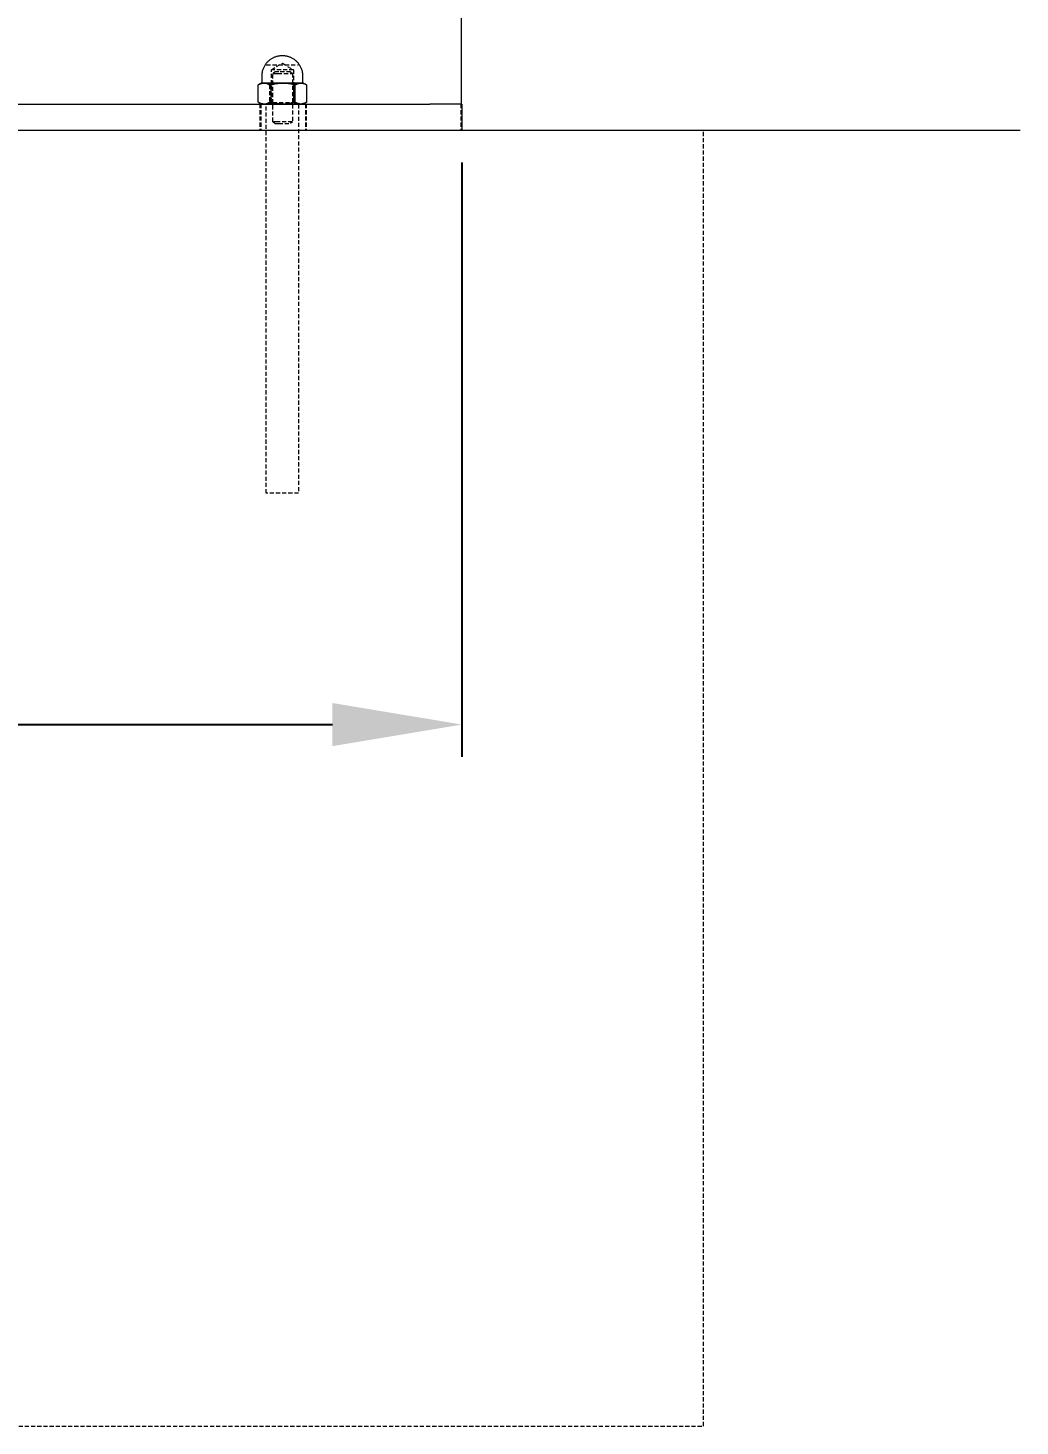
# Model space of a CAD drawing. Header units: millimetres. Extents: x -427 to 4679, y -324 to 2971.
# Drawn here: x 4208 to 4514.2, y 2120.7 to 2552.2 of the extents above; entities that cross this region are included whole.
import ezdxf

# ---------------------------------------------------------------- set-up
doc = ezdxf.new("R2010")
doc.units = ezdxf.units.MM
doc.linetypes.add('HIDDEN', pattern=[1.905, 1.27, -0.635])
for name, color, linetype, lineweight in [('ZANO_R', 7, 'Continuous', 0), ('ZANO_R_przerywana', 7, 'HIDDEN', 0), ('ZANO_W', 1, 'Continuous', 0)]:
    doc.layers.add(name, color=color, linetype=linetype, lineweight=lineweight)
doc.styles.add('Arial', font='arial.ttf')
doc.styles.get("Standard").update_dxf_attribs({"font": 'ARIALUNI.TTF'})
doc.dimstyles.new('pl i ang', dxfattribs={"dimtxt": 50, "dimasz": 50, "dimexe": 1.25, "dimexo": 0.625, "dimgap": 10, "dimtad": 1, "dimtoh": 1, "dimtxsty": 'Standard', "dimcen": 2.5, "dimclrd": 1, "dimclre": 1, "dimclrt": 1, "dimadec": 0, "dimazin": 0, "dimtfac": 1, "dimtmove": 0, "dimatfit": 3, "dimfxl": 1, "dimarcsym": 1})

# ---------------------------------------------------------------- blocks, each defined once
blk = doc.blocks.new('*D486')
at = {"layer": 'ZANO_W', "color": 1, "lineweight": -2}
for p, q in [((3101.65, 2510.74), (3101.65, 2327.24)), ((4341.99, 2510.74), (4341.99, 2327.24)), ((3141.65, 2337.24), (4301.99, 2337.24))]:
    blk.add_line(p, q, dxfattribs=at)
at = {"layer": 'ZANO_W', "color": 1}
for points in [[(3141.65, 2343.9), (3141.65, 2330.57), (3101.65, 2337.24)], [(4301.99, 2330.57), (4301.99, 2343.9), (4341.99, 2337.24)]]:
    blk.add_solid(points, dxfattribs=at)
at = {"layer": 'ZANO_W', "color": 1, "insert": (3721.82, 2367.66), "char_height": 40, "attachment_point": 5, "style": 'Arial'}
blk.add_mtext('1240', dxfattribs=at)

msp = doc.modelspace()

# ---------------------------------------------------------------- linework, layer by layer
at = {"layer": 'ZANO_R'}
for p, q in [((4341.81, 2528.74), (4341.81, 2922.74)), ((4281.7, 2541.44), (4281.83, 2541.6)), ((4281.83, 2541.6), (4281.98, 2541.76)), ((4281.98, 2541.76), (4282.13, 2541.91)), ((4282.13, 2541.91), (4282.28, 2542.06)), ((4282.28, 2542.06), (4282.44, 2542.2)), ((4282.44, 2542.2), (4282.6, 2542.34)), ((4282.6, 2542.34), (4282.77, 2542.47)), ((4282.77, 2542.47), (4282.94, 2542.6)), ((4282.94, 2542.6), (4283.12, 2542.72)), ((4283.12, 2542.72), (4283.3, 2542.83)), ((4283.3, 2542.83), (4283.48, 2542.94)), ((4283.48, 2542.94), (4283.67, 2543.04)), ((4283.67, 2543.04), (4283.86, 2543.14)), ((4283.86, 2543.14), (4284.05, 2543.22)), ((4284.05, 2543.22), (4284.25, 2543.31)), ((4284.25, 2543.31), (4284.45, 2543.38)), ((4284.45, 2543.38), (4284.65, 2543.45)), ((4284.65, 2543.45), (4284.86, 2543.51)), ((4284.86, 2543.51), (4285.07, 2543.56)), ((4285.07, 2543.56), (4285.27, 2543.61)), ((4285.27, 2543.61), (4285.48, 2543.65)), ((4285.48, 2543.65), (4285.69, 2543.68)), ((4285.69, 2543.68), (4285.91, 2543.71)), ((4285.91, 2543.71), (4286.12, 2543.73)), ((4286.12, 2543.73), (4286.33, 2543.74)), ((4286.33, 2543.74), (4286.55, 2543.74)), ((4286.55, 2543.74), (4286.76, 2543.74)), ((4286.76, 2543.74), (4286.97, 2543.73)), ((4286.97, 2543.73), (4287.18, 2543.71)), ((4287.18, 2543.71), (4287.4, 2543.68)), ((4287.4, 2543.68), (4287.61, 2543.65)), ((4287.61, 2543.65), (4287.82, 2543.61)), ((4287.82, 2543.61), (4288.02, 2543.56)), ((4288.02, 2543.56), (4288.23, 2543.51)), ((4288.23, 2543.51), (4288.44, 2543.45)), ((4288.44, 2543.45), (4288.64, 2543.38)), ((4288.64, 2543.38), (4288.84, 2543.31)), ((4288.84, 2543.31), (4289.04, 2543.22)), ((4289.04, 2543.22), (4289.23, 2543.14)), ((4289.23, 2543.14), (4289.42, 2543.04)), ((4289.42, 2543.04), (4289.61, 2542.94)), ((4289.61, 2542.94), (4289.79, 2542.83)), ((4289.79, 2542.83), (4289.97, 2542.72)), ((4289.97, 2542.72), (4290.15, 2542.6)), ((4290.15, 2542.6), (4290.32, 2542.47)), ((4290.32, 2542.47), (4290.49, 2542.34)), ((4290.49, 2542.34), (4290.65, 2542.2)), ((4290.65, 2542.2), (4290.81, 2542.06)), ((4290.81, 2542.06), (4290.96, 2541.91)), ((4290.96, 2541.91), (4291.11, 2541.76)), ((4291.11, 2541.76), (4291.26, 2541.6)), ((4291.26, 2541.6), (4291.39, 2541.44)), ((4280.3, 2537.7), (4280.31, 2537.92)), ((4280.29, 2537.49), (4280.3, 2537.7)), ((4280.29, 2535.36), (4280.29, 2537.49)), ((4280.31, 2537.92), (4280.33, 2538.13)), ((4280.33, 2538.13), (4280.35, 2538.34)), ((4280.35, 2538.34), (4280.39, 2538.55)), ((4280.39, 2538.55), (4280.43, 2538.76)), ((4280.43, 2538.76), (4280.47, 2538.97)), ((4280.47, 2538.97), (4280.53, 2539.18)), ((4280.53, 2539.18), (4280.59, 2539.38)), ((4280.59, 2539.38), (4280.66, 2539.58)), ((4280.66, 2539.58), (4280.73, 2539.78)), ((4280.73, 2539.78), (4280.81, 2539.98)), ((4280.81, 2539.98), (4280.9, 2540.18)), ((4280.9, 2540.18), (4281, 2540.37)), ((4281, 2540.37), (4281.1, 2540.55)), ((4281.1, 2540.55), (4281.2, 2540.74)), ((4281.2, 2540.74), (4281.32, 2540.92)), ((4281.32, 2540.92), (4281.44, 2541.1)), ((4281.44, 2541.1), (4281.56, 2541.27)), ((4281.56, 2541.27), (4281.7, 2541.44)), ((4291.39, 2541.44), (4291.53, 2541.27)), ((4291.53, 2541.27), (4291.65, 2541.1)), ((4291.65, 2541.1), (4291.77, 2540.92)), ((4291.77, 2540.92), (4291.89, 2540.74)), ((4291.89, 2540.74), (4291.99, 2540.55)), ((4291.99, 2540.55), (4292.09, 2540.37)), ((4292.09, 2540.37), (4292.19, 2540.18)), ((4292.19, 2540.18), (4292.28, 2539.98)), ((4292.28, 2539.98), (4292.36, 2539.78)), ((4292.36, 2539.78), (4292.43, 2539.58)), ((4292.43, 2539.58), (4292.5, 2539.38)), ((4292.5, 2539.38), (4292.56, 2539.18)), ((4292.56, 2539.18), (4292.62, 2538.97)), ((4292.62, 2538.97), (4292.66, 2538.76)), ((4292.66, 2538.76), (4292.7, 2538.55)), ((4292.7, 2538.55), (4292.74, 2538.34)), ((4292.74, 2538.34), (4292.76, 2538.13)), ((4292.76, 2538.13), (4292.78, 2537.92)), ((4292.78, 2537.92), (4292.79, 2537.7)), ((4292.79, 2537.7), (4292.8, 2537.49)), ((4292.8, 2537.49), (4292.8, 2535.36)), ((4279.2, 2534.75), (4279.05, 2534.66)), ((4279.05, 2534.66), (4279.17, 2534.73)), ((4279.05, 2529.32), (4279.05, 2534.66)), ((4279.17, 2534.73), (4279.29, 2534.8)), ((4279.2, 2534.75), (4280.05, 2535.24)), ((4279.29, 2534.8), (4279.42, 2534.86)), ((4279.42, 2534.86), (4279.55, 2534.91)), ((4279.55, 2534.91), (4279.68, 2534.97)), ((4279.68, 2534.97), (4279.81, 2535.01)), ((4279.81, 2535.01), (4279.94, 2535.06)), ((4279.94, 2535.06), (4280.08, 2535.1)), ((4280.99, 2535.24), (4280.05, 2535.24)), ((4280.08, 2535.1), (4280.22, 2535.13)), ((4280.18, 2535.24), (4280.19, 2535.24)), ((4280.19, 2535.24), (4280.19, 2535.24)), ((4280.19, 2535.24), (4280.2, 2535.24)), ((4280.2, 2535.24), (4280.2, 2535.25)), ((4280.2, 2535.25), (4280.21, 2535.25)), ((4280.2, 2535.24), (4280.2, 2535.24)), ((4280.21, 2535.25), (4280.21, 2535.25)), ((4280.21, 2535.25), (4280.22, 2535.25)), ((4280.22, 2535.25), (4280.22, 2535.25)), ((4280.22, 2535.25), (4280.22, 2535.25)), ((4280.22, 2535.25), (4280.23, 2535.25)), ((4280.22, 2535.13), (4280.35, 2535.16)), ((4280.23, 2535.25), (4280.23, 2535.26)), ((4280.23, 2535.26), (4280.23, 2535.26)), ((4280.23, 2535.26), (4280.24, 2535.26)), ((4280.24, 2535.26), (4280.25, 2535.27)), ((4280.24, 2535.26), (4280.24, 2535.26)), ((4280.24, 2535.26), (4280.24, 2535.26)), ((4280.25, 2535.27), (4280.25, 2535.27)), ((4280.25, 2535.27), (4280.25, 2535.27)), ((4280.25, 2535.27), (4280.26, 2535.27)), ((4280.26, 2535.27), (4280.26, 2535.28)), ((4280.26, 2535.28), (4280.26, 2535.28)), ((4280.26, 2535.28), (4280.27, 2535.28)), ((4280.27, 2535.29), (4280.28, 2535.3)), ((4280.27, 2535.28), (4280.27, 2535.29)), ((4280.27, 2535.29), (4280.27, 2535.29)), ((4280.27, 2535.29), (4280.27, 2535.29)), ((4280.28, 2535.3), (4280.28, 2535.31)), ((4280.28, 2535.31), (4280.28, 2535.31)), ((4280.28, 2535.31), (4280.29, 2535.31)), ((4280.28, 2535.3), (4280.28, 2535.3)), ((4280.28, 2535.3), (4280.28, 2535.3)), ((4280.29, 2535.35), (4280.29, 2535.36)), ((4280.29, 2535.36), (4280.29, 2535.36)), ((4280.29, 2535.34), (4280.29, 2535.35)), ((4280.29, 2535.35), (4280.29, 2535.35)), ((4280.29, 2535.33), (4280.29, 2535.34)), ((4280.29, 2535.34), (4280.29, 2535.34)), ((4280.29, 2535.34), (4280.29, 2535.34)), ((4280.29, 2535.32), (4280.29, 2535.33)), ((4280.29, 2535.33), (4280.29, 2535.33)), ((4280.29, 2535.31), (4280.29, 2535.32)), ((4280.29, 2535.32), (4280.29, 2535.32)), ((4280.29, 2535.32), (4280.29, 2535.32)), ((4280.35, 2535.16), (4280.49, 2535.19)), ((4280.49, 2535.19), (4280.63, 2535.21)), ((4280.63, 2535.21), (4280.77, 2535.22)), ((4280.77, 2535.22), (4280.91, 2535.23)), ((4280.91, 2535.23), (4281.05, 2535.24)), ((4281.05, 2535.24), (4281.19, 2535.23)), ((4286.69, 2535.24), (4281.1, 2535.24)), ((4281.19, 2535.23), (4281.33, 2535.22)), ((4281.33, 2535.22), (4281.47, 2535.21)), ((4281.47, 2535.21), (4281.61, 2535.19)), ((4281.61, 2535.19), (4281.75, 2535.16)), ((4281.75, 2535.16), (4281.89, 2535.13)), ((4281.89, 2535.13), (4282.02, 2535.1)), ((4282.02, 2535.1), (4282.16, 2535.06)), ((4282.16, 2535.06), (4282.29, 2535.01)), ((4282.29, 2535.01), (4282.42, 2534.97)), ((4282.42, 2534.97), (4282.55, 2534.91)), ((4282.55, 2534.91), (4282.68, 2534.86)), ((4282.68, 2534.86), (4282.81, 2534.8)), ((4282.81, 2534.8), (4282.93, 2534.73)), ((4282.93, 2534.73), (4283.05, 2534.66)), ((4283.05, 2534.66), (4283.46, 2534.78)), ((4283.05, 2529.32), (4283.05, 2534.66)), ((4283.46, 2534.78), (4283.87, 2534.88)), ((4283.87, 2534.88), (4284.28, 2534.97)), ((4284.28, 2534.97), (4284.7, 2535.05)), ((4284.7, 2535.05), (4285.12, 2535.12)), ((4285.12, 2535.12), (4285.54, 2535.17)), ((4285.54, 2535.17), (4285.96, 2535.2)), ((4285.96, 2535.2), (4286.38, 2535.23)), ((4286.38, 2535.23), (4286.8, 2535.24)), ((4286.8, 2535.24), (4287.23, 2535.23)), ((4292.25, 2535.24), (4286.93, 2535.24)), ((4287.23, 2535.23), (4287.65, 2535.2)), ((4287.65, 2535.2), (4288.07, 2535.17)), ((4288.07, 2535.17), (4288.49, 2535.12)), ((4288.49, 2535.12), (4288.91, 2535.05)), ((4288.91, 2535.05), (4289.32, 2534.97)), ((4289.32, 2534.97), (4289.74, 2534.88)), ((4289.74, 2534.88), (4290.15, 2534.78)), ((4290.15, 2534.78), (4290.55, 2534.66)), ((4290.55, 2534.66), (4290.65, 2534.72)), ((4290.55, 2529.32), (4290.55, 2534.66)), ((4290.65, 2534.72), (4290.74, 2534.78)), ((4290.74, 2534.78), (4290.83, 2534.83)), ((4290.83, 2534.83), (4290.93, 2534.88)), ((4290.93, 2534.88), (4291.03, 2534.93)), ((4291.03, 2534.93), (4291.13, 2534.98)), ((4291.13, 2534.98), (4291.23, 2535.02)), ((4291.23, 2535.02), (4291.33, 2535.06)), ((4291.33, 2535.06), (4291.44, 2535.09)), ((4291.44, 2535.09), (4291.54, 2535.12)), ((4291.54, 2535.12), (4291.65, 2535.15)), ((4291.65, 2535.15), (4291.76, 2535.17)), ((4291.76, 2535.17), (4291.86, 2535.19)), ((4291.86, 2535.19), (4291.97, 2535.21)), ((4291.97, 2535.21), (4292.08, 2535.23)), ((4292.08, 2535.23), (4292.19, 2535.23)), ((4292.19, 2535.23), (4292.3, 2535.24)), ((4292.3, 2535.24), (4292.41, 2535.23)), ((4292.88, 2535.24), (4292.34, 2535.24)), ((4292.41, 2535.23), (4292.52, 2535.23)), ((4292.52, 2535.23), (4292.63, 2535.21)), ((4292.63, 2535.21), (4292.74, 2535.19)), ((4292.74, 2535.19), (4292.84, 2535.17)), ((4292.8, 2535.36), (4292.8, 2535.36)), ((4292.8, 2535.36), (4292.8, 2535.35)), ((4292.8, 2535.35), (4292.8, 2535.35)), ((4292.8, 2535.35), (4292.8, 2535.34)), ((4292.8, 2535.34), (4292.8, 2535.34)), ((4292.8, 2535.34), (4292.8, 2535.34)), ((4292.8, 2535.34), (4292.8, 2535.33)), ((4292.8, 2535.33), (4292.8, 2535.33)), ((4292.8, 2535.33), (4292.8, 2535.32)), ((4292.8, 2535.32), (4292.8, 2535.32)), ((4292.8, 2535.32), (4292.8, 2535.32)), ((4292.8, 2535.32), (4292.8, 2535.31)), ((4292.8, 2535.31), (4292.81, 2535.31)), ((4292.81, 2535.31), (4292.81, 2535.31)), ((4292.81, 2535.31), (4292.81, 2535.3)), ((4292.81, 2535.3), (4292.81, 2535.3)), ((4292.81, 2535.3), (4292.81, 2535.3)), ((4292.81, 2535.3), (4292.82, 2535.29)), ((4292.82, 2535.29), (4292.82, 2535.29)), ((4292.82, 2535.29), (4292.82, 2535.29)), ((4292.82, 2535.29), (4292.82, 2535.28)), ((4292.82, 2535.28), (4292.83, 2535.28)), ((4292.83, 2535.28), (4292.83, 2535.28)), ((4292.83, 2535.28), (4292.83, 2535.27)), ((4292.83, 2535.27), (4292.84, 2535.27)), ((4292.84, 2535.27), (4292.84, 2535.27)), ((4292.84, 2535.27), (4292.84, 2535.27)), ((4292.84, 2535.27), (4292.85, 2535.26)), ((4292.84, 2535.17), (4292.95, 2535.15)), ((4292.85, 2535.26), (4292.85, 2535.26)), ((4292.85, 2535.26), (4292.85, 2535.26)), ((4292.85, 2535.26), (4292.86, 2535.26)), ((4292.86, 2535.26), (4292.86, 2535.26)), ((4292.86, 2535.26), (4292.86, 2535.25)), ((4292.86, 2535.25), (4292.87, 2535.25)), ((4292.87, 2535.25), (4292.87, 2535.25)), ((4292.87, 2535.25), (4292.87, 2535.25)), ((4292.87, 2535.25), (4292.88, 2535.25)), ((4292.88, 2535.25), (4292.88, 2535.25)), ((4292.88, 2535.25), (4292.89, 2535.25)), ((4293.01, 2535.24), (4292.88, 2535.24)), ((4292.89, 2535.25), (4292.89, 2535.24)), ((4292.89, 2535.24), (4292.89, 2535.24)), ((4292.89, 2535.24), (4292.9, 2535.24)), ((4292.9, 2535.24), (4292.9, 2535.24)), ((4292.9, 2535.24), (4292.91, 2535.24)), ((4292.95, 2535.15), (4293.06, 2535.12)), ((4293.04, 2535.24), (4293.01, 2535.24)), ((4293.04, 2535.24), (4293.04, 2535.24)), ((4293.04, 2535.24), (4293.04, 2535.24)), ((4293.04, 2535.24), (4293.04, 2535.24)), ((4293.04, 2535.24), (4293.04, 2535.24)), ((4293.04, 2535.24), (4293.04, 2535.24)), ((4293.04, 2535.24), (4293.04, 2535.24)), ((4293.04, 2535.24), (4293.83, 2534.79)), ((4293.06, 2535.12), (4293.16, 2535.09)), ((4293.16, 2535.09), (4293.26, 2535.06)), ((4293.26, 2535.06), (4293.37, 2535.02)), ((4293.37, 2535.02), (4293.47, 2534.98)), ((4293.47, 2534.98), (4293.57, 2534.93)), ((4293.57, 2534.93), (4293.67, 2534.88)), ((4293.67, 2534.88), (4293.76, 2534.83)), ((4293.76, 2534.83), (4293.86, 2534.78)), ((4293.86, 2534.78), (4293.95, 2534.72)), ((4293.95, 2534.72), (4294.04, 2534.66)), ((4294.04, 2534.66), (4294.04, 2529.32)), ((3902.05, 2528.74), (4332.04, 2528.74)), ((4279.17, 2529.25), (4279.05, 2529.32)), ((4279.05, 2529.32), (4279.2, 2529.23)), ((4279.3, 2529.18), (4279.17, 2529.25)), ((4280.05, 2528.74), (4279.2, 2529.23)), ((4279.44, 2529.12), (4279.3, 2529.18)), ((4279.57, 2529.06), (4279.44, 2529.12)), ((4279.71, 2529.01), (4279.57, 2529.06)), ((4279.85, 2528.96), (4279.71, 2529.01)), ((4279.99, 2528.91), (4279.85, 2528.96)), ((4280.13, 2528.87), (4279.99, 2528.91)), ((4280.28, 2528.84), (4280.13, 2528.87)), ((4280.42, 2528.81), (4280.28, 2528.84)), ((4280.56, 2528.78), (4280.42, 2528.81)), ((4280.71, 2528.76), (4280.56, 2528.78)), ((4280.86, 2528.75), (4280.71, 2528.76)), ((4281, 2528.74), (4280.86, 2528.75)), ((4281.26, 2528.75), (4281.12, 2528.74)), ((4281.41, 2528.77), (4281.26, 2528.75)), ((4281.55, 2528.79), (4281.41, 2528.77)), ((4281.69, 2528.81), (4281.55, 2528.79)), ((4281.84, 2528.84), (4281.69, 2528.81)), ((4281.98, 2528.88), (4281.84, 2528.84)), ((4282.12, 2528.91), (4281.98, 2528.88)), ((4282.26, 2528.96), (4282.12, 2528.91)), ((4282.4, 2529.01), (4282.26, 2528.96)), ((4282.53, 2529.06), (4282.4, 2529.01)), ((4282.67, 2529.12), (4282.53, 2529.06)), ((4282.8, 2529.18), (4282.67, 2529.12)), ((4282.93, 2529.25), (4282.8, 2529.18)), ((4283.05, 2529.32), (4282.93, 2529.25)), ((4283.5, 2529.2), (4283.05, 2529.32)), ((4283.95, 2529.08), (4283.5, 2529.2)), ((4284.4, 2528.99), (4283.95, 2529.08)), ((4284.85, 2528.91), (4284.4, 2528.99)), ((4285.31, 2528.84), (4284.85, 2528.91)), ((4285.77, 2528.79), (4285.31, 2528.84)), ((4286.23, 2528.76), (4285.77, 2528.79)), ((4286.69, 2528.74), (4286.23, 2528.76)), ((4287.38, 2528.76), (4286.92, 2528.74)), ((4287.84, 2528.79), (4287.38, 2528.76)), ((4288.3, 2528.84), (4287.84, 2528.79)), ((4288.76, 2528.91), (4288.3, 2528.84)), ((4289.21, 2528.99), (4288.76, 2528.91)), ((4289.66, 2529.08), (4289.21, 2528.99)), ((4290.11, 2529.19), (4289.66, 2529.08)), ((4290.55, 2529.32), (4290.11, 2529.19)), ((4290.65, 2529.26), (4290.55, 2529.32)), ((4290.75, 2529.2), (4290.65, 2529.26)), ((4290.85, 2529.14), (4290.75, 2529.2)), ((4290.95, 2529.09), (4290.85, 2529.14)), ((4291.05, 2529.04), (4290.95, 2529.09)), ((4291.16, 2528.99), (4291.05, 2529.04)), ((4291.27, 2528.95), (4291.16, 2528.99)), ((4291.37, 2528.91), (4291.27, 2528.95)), ((4291.48, 2528.88), (4291.37, 2528.91)), ((4291.59, 2528.85), (4291.48, 2528.88)), ((4291.71, 2528.82), (4291.59, 2528.85)), ((4291.82, 2528.8), (4291.71, 2528.82)), ((4291.93, 2528.78), (4291.82, 2528.8)), ((4292.05, 2528.76), (4291.93, 2528.78)), ((4292.16, 2528.75), (4292.05, 2528.76)), ((4292.27, 2528.74), (4292.16, 2528.75)), ((4292.47, 2528.75), (4292.35, 2528.74)), ((4292.58, 2528.76), (4292.47, 2528.75)), ((4292.69, 2528.78), (4292.58, 2528.76)), ((4292.8, 2528.8), (4292.69, 2528.78)), ((4292.91, 2528.82), (4292.8, 2528.8)), ((4293.02, 2528.85), (4292.91, 2528.82)), ((4293.13, 2528.88), (4293.02, 2528.85)), ((4293.83, 2529.19), (4293.04, 2528.74)), ((4293.24, 2528.92), (4293.13, 2528.88)), ((4293.34, 2528.96), (4293.24, 2528.92)), ((4293.45, 2529), (4293.34, 2528.96)), ((4293.55, 2529.04), (4293.45, 2529)), ((4293.66, 2529.09), (4293.55, 2529.04)), ((4293.76, 2529.14), (4293.66, 2529.09)), ((4293.85, 2529.2), (4293.76, 2529.14)), ((4293.95, 2529.26), (4293.85, 2529.2)), ((4294.04, 2529.32), (4293.95, 2529.26)), ((4339.1, 2528.74), (4332.04, 2528.74)), ((4341.31, 2528.74), (4339.1, 2528.74)), ((4341.83, 2528.74), (4341.31, 2528.74)), ((4341.95, 2528.74), (4341.83, 2528.74)), ((4341.98, 2528.74), (4341.95, 2528.74)), ((4341.99, 2528.74), (4341.98, 2528.74)), ((4341.99, 2528.74), (4341.99, 2528.74)), ((4341.99, 2528.74), (4341.99, 2528.74)), ((4341.99, 2528.74), (4341.99, 2528.74)), ((4341.99, 2528.74), (4341.99, 2520.74)), ((3816.55, 2520.74), (4416.55, 2520.74))]:
    msp.add_line(p, q, dxfattribs=at)
msp.add_lwpolyline([(-427.28, 2520.74), (4514.24, 2520.74)], dxfattribs=at)
at = {"layer": 'ZANO_R_przerywana'}
for p, q in [((4341.77, 2922.74), (4341.77, 2528.74)), ((4281.55, 2540.91), (4281.55, 2540.91)), ((4281.55, 2540.91), (4281.55, 2540.91)), ((4281.55, 2540.91), (4281.55, 2540.91)), ((4281.55, 2540.91), (4281.55, 2540.91)), ((4281.55, 2540.91), (4281.55, 2540.91)), ((4281.55, 2540.91), (4281.55, 2540.91)), ((4281.55, 2540.91), (4281.55, 2540.91)), ((4281.55, 2540.91), (4281.57, 2540.91)), ((4281.57, 2540.91), (4281.65, 2540.91)), ((4281.65, 2540.91), (4291.54, 2540.91)), ((4283.15, 2539.34), (4286.55, 2541.38)), ((4283.67, 2539.34), (4283.15, 2539.34)), ((4283.15, 2529.19), (4283.15, 2539.34)), ((4283.64, 2538.19), (4284.19, 2538.74)), ((4283.64, 2538.19), (4283.64, 2538.19)), ((4283.64, 2538.19), (4283.64, 2538.19)), ((4283.64, 2538.19), (4283.64, 2538.19)), ((4283.64, 2538.19), (4283.64, 2538.19)), ((4283.64, 2538.19), (4283.64, 2538.19)), ((4283.64, 2538.19), (4283.66, 2538.19)), ((4283.64, 2523.3), (4283.64, 2538.19)), ((4283.66, 2538.19), (4283.74, 2538.19)), ((4289.94, 2539.34), (4283.67, 2539.34)), ((4283.74, 2538.19), (4284.05, 2538.19)), ((4284.05, 2538.19), (4285.14, 2538.19)), ((4285.42, 2538.74), (4284.19, 2538.74)), ((4285.14, 2538.19), (4289.64, 2538.19)), ((4289.09, 2538.74), (4285.42, 2538.74)), ((4286.55, 2541.38), (4289.94, 2539.34)), ((4289.09, 2538.74), (4289.64, 2538.19)), ((4289.64, 2538.19), (4289.64, 2523.3)), ((4289.94, 2539.34), (4289.94, 2539.34)), ((4289.95, 2539.34), (4289.95, 2529.19)), ((4279.35, 2534.84), (4279.26, 2534.79)), ((4279.44, 2534.89), (4279.35, 2534.84)), ((4279.54, 2534.94), (4279.44, 2534.89)), ((4279.63, 2534.98), (4279.54, 2534.94)), ((4279.73, 2535.02), (4279.63, 2534.98)), ((4279.83, 2535.06), (4279.73, 2535.02)), ((4279.92, 2535.09), (4279.83, 2535.06)), ((4280.02, 2535.12), (4279.92, 2535.09)), ((4280.13, 2535.15), (4280.02, 2535.12)), ((4280.23, 2535.17), (4280.13, 2535.15)), ((4280.33, 2535.19), (4280.23, 2535.17)), ((4280.43, 2535.21), (4280.33, 2535.19)), ((4280.54, 2535.22), (4280.43, 2535.21)), ((4280.64, 2535.23), (4280.54, 2535.22)), ((4280.75, 2535.24), (4280.64, 2535.23)), ((4280.96, 2535.23), (4280.84, 2535.24)), ((4280.92, 2535.24), (4280.97, 2535.24)), ((4281.07, 2535.22), (4280.96, 2535.23)), ((4281.18, 2535.2), (4281.07, 2535.22)), ((4281.13, 2535.24), (4281.18, 2535.24)), ((4281.29, 2535.18), (4281.18, 2535.2)), ((4281.4, 2535.16), (4281.29, 2535.18)), ((4281.51, 2535.13), (4281.4, 2535.16)), ((4281.62, 2535.1), (4281.51, 2535.13)), ((4281.73, 2535.07), (4281.62, 2535.1)), ((4281.83, 2535.03), (4281.73, 2535.07)), ((4281.94, 2534.98), (4281.83, 2535.03)), ((4282.04, 2534.94), (4281.94, 2534.98)), ((4282.15, 2534.89), (4282.04, 2534.94)), ((4282.25, 2534.84), (4282.15, 2534.89)), ((4282.34, 2534.78), (4282.25, 2534.84)), ((4282.44, 2534.72), (4282.34, 2534.78)), ((4282.54, 2534.66), (4282.44, 2534.72)), ((4282.98, 2534.79), (4282.54, 2534.66)), ((4282.54, 2534.66), (4282.54, 2529.32)), ((4283.43, 2534.9), (4282.98, 2534.79)), ((4283.89, 2535), (4283.43, 2534.9)), ((4284.34, 2535.08), (4283.89, 2535)), ((4284.8, 2535.14), (4284.34, 2535.08)), ((4285.26, 2535.19), (4284.8, 2535.14)), ((4285.72, 2535.22), (4285.26, 2535.19)), ((4286.19, 2535.24), (4285.72, 2535.22)), ((4286.16, 2535.24), (4286.05, 2535.24)), ((4286.86, 2535.22), (4286.4, 2535.24)), ((4287.32, 2535.19), (4286.86, 2535.22)), ((4287.78, 2535.14), (4287.32, 2535.19)), ((4288.24, 2535.08), (4287.78, 2535.14)), ((4288.69, 2535), (4288.24, 2535.08)), ((4289.14, 2534.9), (4288.69, 2535)), ((4289.59, 2534.79), (4289.14, 2534.9)), ((4290.04, 2534.66), (4289.59, 2534.79)), ((4290.16, 2534.73), (4290.04, 2534.66)), ((4290.04, 2529.32), (4290.04, 2534.66)), ((4290.29, 2534.8), (4290.16, 2534.73)), ((4290.43, 2534.86), (4290.29, 2534.8)), ((4290.56, 2534.92), (4290.43, 2534.86)), ((4290.7, 2534.98), (4290.56, 2534.92)), ((4290.84, 2535.02), (4290.7, 2534.98)), ((4290.98, 2535.07), (4290.84, 2535.02)), ((4291.12, 2535.11), (4290.98, 2535.07)), ((4291.26, 2535.14), (4291.12, 2535.11)), ((4291.4, 2535.17), (4291.26, 2535.14)), ((4291.55, 2535.2), (4291.4, 2535.17)), ((4291.69, 2535.22), (4291.55, 2535.2)), ((4291.84, 2535.23), (4291.69, 2535.22)), ((4291.99, 2535.24), (4291.84, 2535.23)), ((4292.27, 2535.23), (4292.12, 2535.24)), ((4292.41, 2535.21), (4292.27, 2535.23)), ((4292.55, 2535.19), (4292.41, 2535.21)), ((4292.7, 2535.17), (4292.55, 2535.19)), ((4292.84, 2535.14), (4292.7, 2535.17)), ((4292.98, 2535.1), (4292.84, 2535.14)), ((4293.12, 2535.07), (4292.98, 2535.1)), ((4293.26, 2535.02), (4293.12, 2535.07)), ((4293.39, 2534.97), (4293.26, 2535.02)), ((4293.53, 2534.92), (4293.39, 2534.97)), ((4293.66, 2534.86), (4293.53, 2534.92)), ((4293.79, 2534.8), (4293.66, 2534.86)), ((4293.92, 2534.73), (4293.79, 2534.8)), ((4294.04, 2534.66), (4293.92, 2534.73)), ((4279.26, 2529.19), (4279.35, 2529.14)), ((4279.35, 2529.14), (4279.44, 2529.09)), ((4279.44, 2529.09), (4279.53, 2529.05)), ((4279.53, 2529.05), (4279.63, 2529)), ((4279.63, 2529), (4279.73, 2528.96)), ((4279.64, 2528.74), (4279.64, 2520.74)), ((4279.73, 2528.96), (4279.82, 2528.93)), ((4279.82, 2528.93), (4279.92, 2528.89)), ((4279.92, 2528.89), (4280.02, 2528.86)), ((4279.94, 2528.74), (4279.94, 2520.74)), ((4280.02, 2528.86), (4280.12, 2528.83)), ((4280.12, 2528.83), (4280.22, 2528.81)), ((4280.22, 2528.81), (4280.33, 2528.79)), ((4280.33, 2528.79), (4280.43, 2528.77)), ((4280.43, 2528.77), (4280.53, 2528.76)), ((4280.53, 2528.76), (4280.64, 2528.75)), ((4280.64, 2528.75), (4280.74, 2528.74)), ((4280.82, 2528.74), (4280.94, 2528.75)), ((4280.84, 2528.74), (4280.9, 2528.74)), ((4280.99, 2528.74), (4280.92, 2528.74)), ((4280.94, 2528.75), (4281.05, 2528.76)), ((4281.05, 2528.76), (4281.16, 2528.78)), ((4281.16, 2528.78), (4281.28, 2528.8)), ((4281.28, 2528.8), (4281.39, 2528.82)), ((4281.39, 2528.82), (4281.5, 2528.85)), ((4281.5, 2528.85), (4281.61, 2528.88)), ((4281.65, 2528.67), (4281.55, 2528.67)), ((4281.55, 2408.67), (4281.55, 2528.67)), ((4281.61, 2528.88), (4281.72, 2528.91)), ((4291.54, 2528.67), (4281.65, 2528.67)), ((4281.72, 2528.91), (4281.83, 2528.95)), ((4281.83, 2528.95), (4281.93, 2528.99)), ((4281.93, 2528.99), (4282.04, 2529.04)), ((4282.04, 2529.04), (4282.14, 2529.09)), ((4282.14, 2529.09), (4282.24, 2529.14)), ((4282.24, 2529.14), (4282.34, 2529.2)), ((4282.34, 2529.2), (4282.44, 2529.26)), ((4282.44, 2529.26), (4282.54, 2529.32)), ((4282.54, 2529.32), (4282.98, 2529.2)), ((4282.55, 2528.77), (4283.15, 2529.19)), ((4282.55, 2528.77), (4282.55, 2528.77)), ((4282.55, 2528.77), (4282.55, 2528.77)), ((4282.55, 2528.77), (4282.55, 2528.77)), ((4282.55, 2528.77), (4282.55, 2528.77)), ((4282.55, 2528.77), (4282.55, 2528.77)), ((4282.55, 2528.77), (4282.55, 2528.77)), ((4282.55, 2528.77), (4282.58, 2528.77)), ((4282.55, 2528.74), (4282.55, 2528.77)), ((4282.58, 2528.77), (4282.71, 2528.77)), ((4282.71, 2528.77), (4283.16, 2528.77)), ((4282.98, 2529.2), (4283.42, 2529.09)), ((4283.15, 2529.19), (4283.15, 2529.19)), ((4283.15, 2529.19), (4283.15, 2529.19)), ((4283.15, 2529.19), (4283.15, 2529.19)), ((4283.15, 2529.19), (4283.15, 2529.19)), ((4283.15, 2529.19), (4283.15, 2529.19)), ((4283.15, 2529.19), (4283.15, 2529.19)), ((4283.15, 2529.19), (4283.18, 2529.19)), ((4283.16, 2528.77), (4290.54, 2528.77)), ((4283.18, 2529.19), (4283.28, 2529.19)), ((4283.28, 2529.19), (4283.67, 2529.19)), ((4283.42, 2529.09), (4283.87, 2528.99)), ((4283.67, 2529.19), (4289.94, 2529.19)), ((4283.87, 2528.99), (4284.32, 2528.91)), ((4284.32, 2528.91), (4284.77, 2528.84)), ((4284.77, 2528.84), (4285.22, 2528.8)), ((4285.22, 2528.8), (4285.68, 2528.76)), ((4285.33, 2528.78), (4285.52, 2528.77)), ((4285.68, 2528.76), (4286.14, 2528.74)), ((4286.44, 2528.74), (4286.89, 2528.76)), ((4286.89, 2528.76), (4287.35, 2528.8)), ((4287, 2528.76), (4287.02, 2528.76)), ((4287.35, 2528.8), (4287.8, 2528.84)), ((4287.8, 2528.84), (4288.26, 2528.91)), ((4288.26, 2528.91), (4288.71, 2528.99)), ((4288.71, 2528.99), (4289.15, 2529.09)), ((4289.15, 2529.09), (4289.6, 2529.2)), ((4289.6, 2529.2), (4290.04, 2529.32)), ((4289.95, 2529.19), (4290.54, 2528.77)), ((4290.16, 2529.25), (4290.04, 2529.32)), ((4290.29, 2529.18), (4290.16, 2529.25)), ((4290.43, 2529.12), (4290.29, 2529.18)), ((4290.56, 2529.06), (4290.43, 2529.12)), ((4290.55, 2528.77), (4290.55, 2528.74)), ((4290.7, 2529.01), (4290.56, 2529.06)), ((4290.83, 2528.96), (4290.7, 2529.01)), ((4290.97, 2528.91), (4290.83, 2528.96)), ((4291.11, 2528.87), (4290.97, 2528.91)), ((4291.26, 2528.84), (4291.11, 2528.87)), ((4291.4, 2528.81), (4291.26, 2528.84)), ((4291.54, 2528.79), (4291.4, 2528.81)), ((4291.69, 2528.77), (4291.54, 2528.79)), ((4291.54, 2528.67), (4291.54, 2528.67)), ((4291.54, 2528.67), (4291.54, 2528.67)), ((4291.54, 2528.67), (4291.54, 2408.67)), ((4291.84, 2528.75), (4291.69, 2528.77)), ((4291.98, 2528.74), (4291.84, 2528.75)), ((4292.26, 2528.75), (4292.12, 2528.74)), ((4292.25, 2528.74), (4292.19, 2528.74)), ((4292.41, 2528.77), (4292.26, 2528.75)), ((4292.55, 2528.79), (4292.41, 2528.77)), ((4292.69, 2528.81), (4292.55, 2528.79)), ((4292.83, 2528.84), (4292.69, 2528.81)), ((4292.98, 2528.88), (4292.83, 2528.84)), ((4293.12, 2528.92), (4292.98, 2528.88)), ((4293.25, 2528.96), (4293.12, 2528.92)), ((4293.39, 2529.01), (4293.25, 2528.96)), ((4293.53, 2529.06), (4293.39, 2529.01)), ((4293.66, 2529.12), (4293.53, 2529.06)), ((4293.64, 2528.74), (4293.64, 2520.74)), ((4293.79, 2529.18), (4293.66, 2529.12)), ((4293.92, 2529.25), (4293.79, 2529.18)), ((4294.04, 2529.32), (4293.92, 2529.25)), ((4293.94, 2528.74), (4293.94, 2520.74)), ((4341.59, 2528.74), (4341.59, 2520.74)), ((4285.14, 2523.3), (4283.64, 2523.3)), ((4284.19, 2522.74), (4283.64, 2523.29)), ((4284.19, 2522.74), (4285.42, 2522.74)), ((4289.64, 2523.3), (4285.14, 2523.3)), ((4285.42, 2522.74), (4289.09, 2522.74)), ((4289.64, 2523.29), (4289.09, 2522.74)), ((4416.55, 2120.74), (4416.55, 2520.74)), ((4281.65, 2408.67), (4281.55, 2408.67)), ((4291.54, 2408.67), (4281.65, 2408.67)), ((4291.54, 2408.67), (4291.54, 2408.67)), ((4291.54, 2408.67), (4291.54, 2408.67)), ((3816.55, 2120.74), (4416.55, 2120.74))]:
    msp.add_line(p, q, dxfattribs=at)

# ---------------------------------------------------------------- dimensions: what is measured, and where the dimension line sits
at = {"layer": 'ZANO_W'}
dim = msp.add_linear_dim(base=(4341.99, 2337.24), p1=(3101.65, 2520.74), p2=(4341.99, 2520.74), dimstyle='pl i ang', override={"dimtxt": 40, "dimasz": 40, "dimexe": 10, "dimexo": 10, "dimtoh": 0, "dimdec": 0, "dimtxsty": 'Arial', "dimtdec": 0, "dimtmove": 1}, dxfattribs=at)
dim.commit()
dim.dimension.update_dxf_attribs({"geometry": '*D486', "text_midpoint": (3721.82, 2367.66)})

doc.saveas('drawing.dxf')
